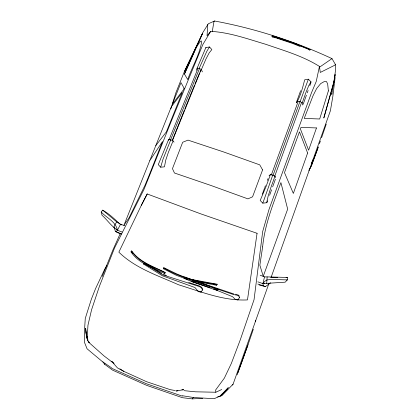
<?xml version="1.0" encoding="UTF-8"?>
<svg xmlns="http://www.w3.org/2000/svg" width="420" height="420" viewBox="0 0 420 420"><rect width="100%" height="100%" fill="white"/><g stroke="black" fill="none" stroke-linecap="round" stroke-linejoin="round"><path stroke-width="0.63" d="M112.959 362.712L103.987 355.887L89.171 342.704L87.707 340.673L87.517 332.724L87.959 325.243L91.57 309.792L99.472 286.135L114.539 247.973L144.081 189.194L171.313 121.165L202.86 44.53L210.693 31.343C229.698 32.403 247.742 38.965 265.834 44.321C284.093 50.642 302.972 56.038 319.447 66.423L320.281 72.439L334.619 65.305L335.459 64.554L331.984 58.616C294.63 41.239 255.077 28.518 214.573 21L208.388 23.73L202.76 32.671L184.448 74.041L187.735 79.574C191.993 66.901 199.61 55.015 201.647 41.748L201.149 40.819L199.663 42.362L196.019 47.67M266.711 283.437L267.151 276.895L287.39 277.442L287.28 279.883L285.222 282.172L262.889 283.605L257.854 281.841M331.81 93.293L331.769 94.542L334.373 78.918M239.416 297.728L238.917 296.048L236.722 295.118L233.672 294.599L219.282 289.732L184.59 276.901L183.981 278.339L191.777 281.584L218.578 290.987L232.596 296.709L235.295 299.371L237.914 299.922L239.416 297.728L239.458 297.05M207.753 24.523L207.06 35.795L210.693 31.343M238.917 296.048L238.959 295.37L237.316 294.677M237.914 299.922L237.962 299.24M202.718 398.296L192.392 398.89L182.343 397.688L146.664 385.355L112.628 370.167L104.701 364.324L104.78 363.237M217.628 396.974L221.886 395.671L233.095 384.163L255.318 321.72L255.46 320.444M308.322 79.621L308.375 79.186L304.684 79.811C302.647 87.649 300.594 95.981 296.462 102.889M257.072 233.226L247.475 299.917C223.619 301.103 200.986 291.637 178.589 284.792C157.967 275.567 135.34 268.307 118.855 252.163L141.341 205.291L147.194 193.893M334.577 77.695L335.554 69.72L335.459 64.554M212.252 31.673L213.969 21.441L214.573 21M308.983 170.279L311.362 165.842L316.428 152.177L316.78 150.255M319.447 66.423L316.244 81.443L311.483 92.773L269.036 209.37L262.678 231.567L254.047 299.696L240.366 339.581L231.304 363.52L224.343 378.137L215.654 389.975L215.812 392.238L195.494 391.813L183.997 390.647M187.131 279.29L176.353 275.336L163.574 268.832L163.653 267.587L176.846 273.966L187.493 278.308M267.151 276.895L264.548 276.895L262.889 283.605L263.413 285.81L265.377 286.619L270.659 282.807M216.5 285.274L217.093 284.214L216.5 285.274L192.113 280.613M173.072 140.889L168.362 152.366L165.701 160.272L164.462 166.834L160.676 167.213L162.96 159.359L170.762 139.766L173.072 140.889L174.032 142.165M309.902 50.201L310.081 49.66L294.394 43.113L274.192 36.215L272.149 35.936L271.924 36.64L272.428 36.971L276.061 37.905M272.428 36.971L272.591 36.43L272.081 36.099M170.846 108.801L175.912 92.689L184.328 71.72L202.409 33.8L184.448 74.041M309.246 50.185L309.419 49.649L310.081 49.66M275.006 176.138L270.706 188.013L268.154 196.13L266.637 202.729L262.826 203.159L272.764 175.051L275.006 176.138L275.63 177.555M248.267 344.027L253.334 329.201M321.557 137.791L326.251 124.094M316.428 152.177L317.205 149.951M242.881 359.153L245.642 351.341M247.858 345.198L245.936 350.632M317.373 149.478L318.323 146.8M255.318 321.72L268.916 283.526M271.11 277.363L330.382 110.801L332.813 96.611L335.097 77.726L334.556 76.566M302.62 105L302.206 102.884L306.138 91.927L308.826 85.47L310.942 81.8L308.375 79.186L300.064 101.698L297.696 101.435M303.156 104.317L306.411 95.24M307.267 92.852L308.117 90.468M309.824 85.706L310.894 82.73M318.113 147.499L311.362 165.842L309.01 170.216M319.394 143.797L320.402 140.978M266.973 202.624L267.629 200.797M269.603 195.305L271.577 189.814M248.194 344.211L237.899 372.671M262.353 194.166L264.553 188.076M296.273 102.774L300.625 90.725M274.738 176.174L301.423 102.842M272.643 186.869L275.415 179.203M264.773 187.467L265.414 185.703M267.346 180.411L267.986 178.647M272.764 175.051L270.422 174.573L266.107 186.428L260.185 200.487L262.826 203.159M271.31 175.004L298.053 101.761M273.084 175.224L299.869 101.75M168.331 140.275L168.672 139.351L170.762 139.766M237.122 374.792L242.681 359.73M196.256 70.292L205.874 47.549L209.465 46.977L211.864 49.555L209.15 52.941L205.926 59.078L201.39 69.605L202.388 71.888M172.431 140.012L184.448 109.898M172.379 140.747L201.122 69.725M169.092 139.597L197.899 68.628M170.368 140.348L199.463 68.576M149.772 160.64L123.911 225.341L129.166 217.602L144.989 185.309L148.78 176.143L162.509 141.54L149.772 160.64L171.35 106.754L182.291 92.447L166.362 131.901L155.825 145.567M102.244 276.423L112.849 250.1L120.22 233.594M184.942 108.686L193.274 88.069M168.672 139.351L158.272 164.63L160.676 167.213M113.825 227.351L115.049 224.411L116.77 221.923L102.674 210.158L101.204 212.016L102.029 215.25C108.481 220.988 113.316 229.593 122.105 232.003M193.526 87.465L194.534 85.04M195.037 83.832L199.568 72.922M200.072 71.715L200.576 70.502M202.592 290.073L201.49 287.837L199.395 286.55L162.923 274.937L144.107 263.282L143.509 264.059L162.377 275.762L194.975 287.522L198.345 291.664L200.975 292.1L202.818 289.548L201.716 287.317L200.146 286.356M200.975 292.1L201.201 291.569M197.075 68.145L199.185 68.371L206.813 51.34L209.465 46.977L209.748 47.513M201.49 287.837L201.716 287.317M311.509 163.112L312.994 159.71M198.345 291.664L198.576 291.139M184.328 71.72L202.409 33.8M141.341 205.291L147.242 193.982L200.944 213.927L257.061 233.299M124.735 225.703L120.572 224.238L117.416 230.202L116.156 231.693L115.427 231.509L114.124 227.126M106.843 265.624L104.843 268.916L95.587 288.561L91.355 299.224L85.26 318.465L84.446 331.643L84.52 342.452L87.061 348.779L102.37 361.604L111.531 367.805M192.392 398.89L193.274 397.53M164.903 273.373L164.388 273.504C152.623 267.43 138.836 263.634 131.103 252.016L131.623 250.919C139.739 262.122 153.09 266.406 164.96 272.333M131.103 252.016L131.623 250.919M164.388 273.504L165.532 272.606M220.532 396.023L228.291 387.644L220.883 395.304M232.234 385.046L233.095 384.163M143.509 264.059L143.929 263.692M221.109 394.837L227.84 389.088M269.057 175.707L270.422 174.573M331.984 58.616L319.557 67.163M287.39 277.442L286.078 277.61M286.976 280.04L287.28 279.883L271.047 279.447L266.805 279.977L264.637 281.463L262.889 283.605L264.779 283.269M220.621 395.735L214.237 398.695L193.567 397.519L182.333 395.724M215.812 392.238L221.755 389.508M177.912 390.768L176.106 390.989L183.703 389.681L181.902 389.818M270.727 277.399L277.788 277.405M216.736 284.393C198.308 281.852 179.855 277.688 163.763 267.944M235.552 294.236L236.77 294.446M175.308 390.558L170.242 389.66L146.507 381.68L123.827 371.369L117.432 367.878L111.689 361.373L114.114 363.368M189.913 279.148L217.093 284.214M213.733 284.519L214.982 284.75M259.145 284.975L265.377 286.619M163.359 274.449L166.451 275.425M188.685 282.466L196.093 284.818M257.822 284.036L263.413 285.81M233.73 293.927L192.255 279.946M219.282 289.732L191.919 280.681L184.238 277.62M276.68 38.115L292.824 43.549L300.127 46.499M191.777 281.584L210.184 287.768M213.255 288.797L217.549 290.241M196.681 285.017L199.626 286.036M182.285 396.128L146.123 383.639L111.631 368.261M215.749 289.538L217.565 290.204M272.591 36.43L292.992 43.008L309.419 49.649M260.18 275.237L264.548 276.895M116.156 231.693L121.38 233.888L120.86 234.14L115.427 231.509M165.013 272.743C153.242 266.663 139.445 262.868 131.707 251.244M102.674 210.158C109.127 213.717 114.523 219.009 119.879 224.007M300.064 101.698L302.206 102.884M199.185 68.371L201.39 69.605M120.572 224.238L116.77 221.923M120.404 224.317L121.454 224.931M161.695 273.431L148.932 265.639M119.968 368.902L123.827 371.369M101.204 212.016C106.57 217.964 115.91 221.534 117.416 230.202L116.713 229.168M131.024 251.685L132.72 253.475M102.853 361.882L104.701 364.324M310.942 81.8L311.105 82.131M88.121 340.321L86.541 336.745L85.633 328.403L86.541 336.745L85.985 331.774M87.255 337.89L86.294 335.48L87.707 340.673L86.489 334.756L87.481 339.895M205.874 47.549L205.978 47.859M163.459 268.475L163.574 268.832M335.081 74.634L334.341 80.75L323.804 118.025L333.895 81.774L335.081 74.634M262.631 246.918L259.854 265.151L263.245 276.297L287.674 209.097L280.906 182.606C273.346 203.579 264.726 224.495 262.631 246.918M328.377 90.904L319.683 118.996L304.222 118.398L313.016 95.76L316.649 88.526L320.707 83.58L324.214 81.601L326.498 81.559L327.668 84.011L328.377 90.904M307.619 153.022L293.354 193.431L284.487 172.62L299.476 131.833L307.619 153.022M316.475 127.937L308.621 150.208L300.379 128.877L301.004 127.397L316.475 127.937M184.081 88.216L183.556 89.691L172.4 104.034L180.983 82.645L184.081 88.216M262.589 169.88L252.578 196.807L247.926 198.875L210.872 185.441L174.458 173.009L172.452 168.651L182.684 142.259L188.018 140.123L223.597 151.94L259.733 164.85L262.589 169.88M89.171 342.704L88.646 341.512L89.171 342.704"/></g></svg>
